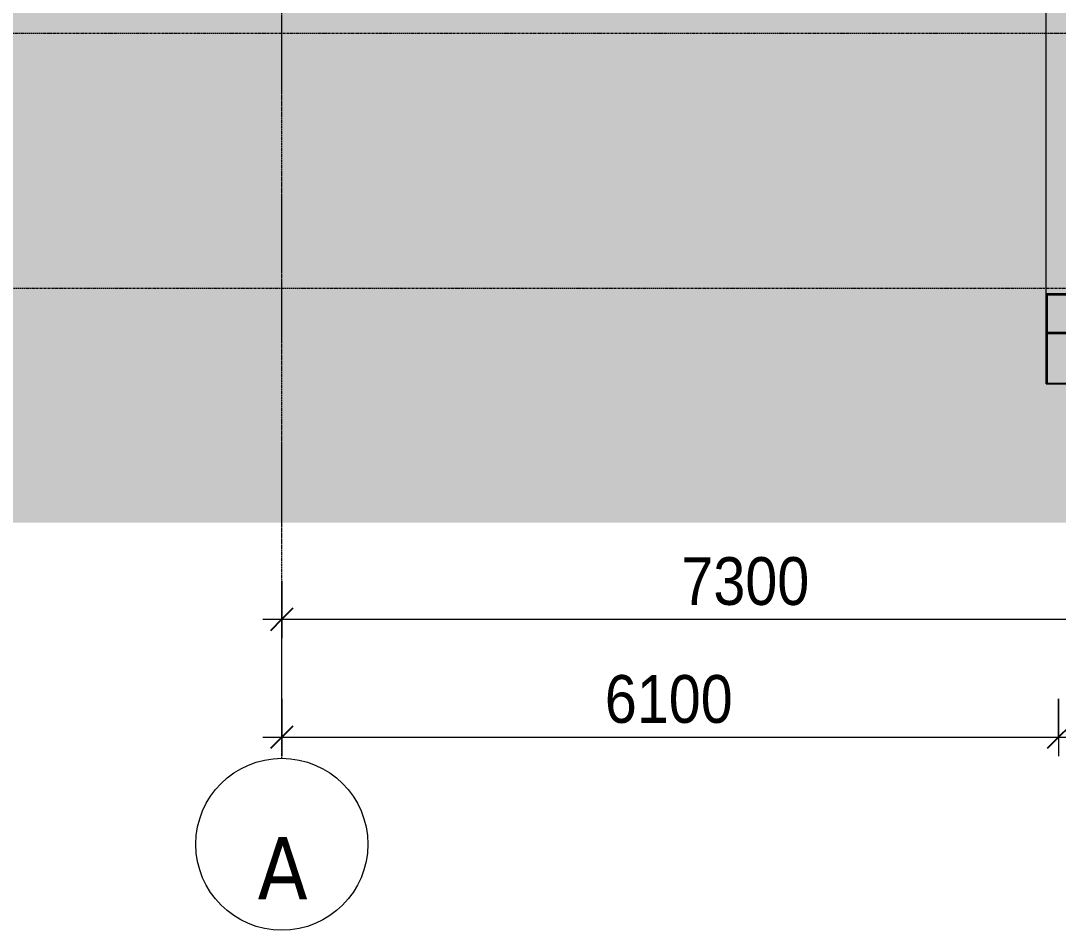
# Model space of a CAD drawing. Header units: millimetres. Extents: x 3451 to 201731, y -8641 to 35300.
# Drawn here: x 15187 to 23332, y -7041 to 100 of the extents above; entities that cross this region are included whole.
import ezdxf

# ---------------------------------------------------------------- set-up
doc = ezdxf.new("R2010")
doc.units = ezdxf.units.MM
doc.linetypes.add('Centre', pattern=[31.75, 6.35, -4.7625, 15.875, -4.7625])
doc.linetypes.add('Grid Line', pattern=[22.225, 12.7, -3.175, 3.175, -3.175])
for name, color, linetype, lineweight in [('0-1', 7, 'Continuous', 5), ('A-ANNO-DIMS', 211, 'Continuous', 9), ('A-ANNO-DIMS-150', 211, 'Continuous', 9), ('A-DETL-GENF-3', 9, 'Continuous', 9), ('A-DETL-MEDM', 33, 'Continuous', 25), ('A-DETL-THIN', 151, 'Continuous', 9), ('A-FLOR-1', 10, 'Continuous', 35), ('A-FLOR-LEVL-2', 51, 'Centre', 9), ('A-FLOR-PATT-1', 7, 'Continuous', 9), ('A-WALL-PATT-1', 7, 'Continuous', 9), ('L-SITE-WALL-1', 250, 'Continuous', 25), ('S-BEAM-1', 12, 'Continuous', 5), ('S-BEAM-2', 10, 'Continuous', 35), ('S-GRID-1', 1, 'Grid Line', 9), ('S-GRID-IDEN', 1, 'Continuous', 9)]:
    doc.layers.add(name, color=color, linetype=linetype, lineweight=lineweight)
doc.styles.add('Tahoma_B_1', font='tahomabd.ttf', dxfattribs={"height": 487.5})
doc.styles.add('UTM Avo', font='', dxfattribs={"width": 0.9, "height": 375})
doc.styles.get('UTM Avo').set_extended_font_data('UTM Avo')
doc.dimstyles.new('1_Dim_chi_tiet_2_5', dxfattribs={"dimscale": 304.8, "dimtxt": 374.737856, "dimasz": 0.590551, "dimexe": 0.492126, "dimexo": 0.0625, "dimgap": 0.049213, "dimtad": 1, "dimdec": 0, "dimrnd": 5, "dimzin": 0, "dimdsep": 46, "dimtxsty": 'UTM Avo', "dimblk1": 'OBLIQUE', "dimblk2": 'OBLIQUE', "dimsah": 1, "dimcen": 0.09, "dimdle": 0.492126, "dimazin": 0, "dimtfac": 1, "dimtdec": 4, "dimtix": 1, "dimtmove": 0, "dimatfit": 3, "dimfxl": 0.984252, "dimfxlon": 1, "dimtvp": 1, "dimtolj": 1, "dimtzin": 0, "dimarcsym": 2})

# ---------------------------------------------------------------- blocks, each defined once
blk = doc.blocks.new('NCV_TKTC_KET CAU_rvt-1-TKCS_MẶT CẮT C')
at = {"layer": 'A-FLOR-PATT-1'}
blk.add_hatch(color=256, dxfattribs=at).paths.add_polyline_path([(23236.9, -2350), (44538.6, -2350), (44536.9, -2050), (23236.9, -2050)])
at = {"layer": 'A-WALL-PATT-1'}
blk.add_hatch(color=256, dxfattribs=at).paths.add_polyline_path([(23536.9, -2050), (23536.9, 550), (23236.9, 550), (23236.9, -2050)])
at = {"layer": 'S-BEAM-1'}
blk.add_hatch(color=256, dxfattribs=at).paths.add_polyline_path([(23239, -2750), (23636.9, -2750), (23636.9, -2050), (23239, -2050), (23239, -2641.4)])
at = {"layer": 'A-FLOR-1'}
for p, q in [((44536.9, -2050), (23236.9, -2050)), ((23236.9, -2350), (26136.9, -2350))]:
    blk.add_line(p, q, dxfattribs=at)
at = {"layer": 'L-SITE-WALL-1'}
blk.add_line((23236.9, -2050), (23536.9, -2050), dxfattribs=at)
at = {"layer": 'S-BEAM-2'}
for p, q in [((23636.9, -2050), (23239, -2050)), ((23239, -2050), (23239, -2750))]:
    blk.add_line(p, q, dxfattribs=at)
blk = doc.blocks.new('Grid - M_Grid Head - Circle-353313-TKCS_MẶT CẮT C')
at = {"layer": 'S-GRID-IDEN'}
blk.add_circle((17236.9, -6366), 675, dxfattribs=at)
blk = doc.blocks.new('DIMBLOCK31-TKCS_MẶT CẮT C')
at = {"layer": 'A-ANNO-DIMS-150'}
for p, q in [((17236.9, -4298.9), (17236.9, -4748.9)), ((17236.9, -4598.9), (17236.9, -4298.9)), ((24536.9, -4298.9), (24536.9, -4748.9)), ((24536.9, -4598.9), (24536.9, -4298.9)), ((17086.9, -4598.9), (24536.9, -4598.9))]:
    blk.add_line(p, q, dxfattribs=at)
at = {"layer": 'A-ANNO-DIMS-150', "lineweight": 25}
for p, q in [((17236.9, -4598.9), (17326.9, -4508.9)), ((24536.9, -4598.9), (24626.9, -4508.9)), ((17236.9, -4598.9), (17146.9, -4688.9)), ((24536.9, -4598.9), (24446.9, -4688.9))]:
    blk.add_line(p, q, dxfattribs=at)
at = {"layer": 'A-ANNO-DIMS-150', "color": 0, "insert": (20373.4, -4111.8), "char_height": 375, "width": 1232.471, "attachment_point": 1, "line_spacing_factor": 1.110334, "style": 'UTM Avo'}
blk.add_mtext('7300', dxfattribs=at)
blk = doc.blocks.new('_Oblique')
at = {"color": 0, "linetype": 'ByBlock', "lineweight": -2}
blk.add_line((-0.5, -0.5), (0.5, 0.5), dxfattribs=at)
blk = doc.blocks.new('DIMBLOCK48-TKCS_MẶT CẮT C')
at = {"layer": 'A-ANNO-DIMS-150'}
for p, q in [((17236.9, -5224.8), (17236.9, -5674.8)), ((17236.9, -5524.8), (17236.9, -5224.8)), ((23335.3, -5224.8), (23335.3, -5674.8)), ((23335.3, -5524.8), (23335.3, -5224.8)), ((17086.9, -5524.8), (23335.3, -5524.8))]:
    blk.add_line(p, q, dxfattribs=at)
at = {"layer": 'A-ANNO-DIMS-150', "lineweight": 25}
for p, q in [((17236.9, -5524.8), (17326.9, -5434.8)), ((23335.3, -5524.8), (23425.3, -5434.8)), ((17236.9, -5524.8), (17146.9, -5614.8)), ((23335.3, -5524.8), (23245.3, -5614.8))]:
    blk.add_line(p, q, dxfattribs=at)
at = {"layer": 'A-ANNO-DIMS-150', "color": 0, "insert": (19772.6, -5037.6), "char_height": 375, "width": 1232.471, "attachment_point": 1, "line_spacing_factor": 1.110334, "style": 'UTM Avo'}
blk.add_mtext('6100', dxfattribs=at)
blk = doc.blocks.new('DIMBLOCK49-TKCS_MẶT CẮT C')
at = {"layer": 'A-ANNO-DIMS-150'}
for p, q in [((23335.3, -5224.8), (23335.3, -5674.8)), ((23335.3, -5524.8), (23335.3, -5224.8)), ((24536.9, -5224.8), (24536.9, -5674.8)), ((24536.9, -5524.8), (24536.9, -5224.8)), ((23335.3, -5524.8), (24536.9, -5524.8))]:
    blk.add_line(p, q, dxfattribs=at)
at = {"layer": 'A-ANNO-DIMS-150', "lineweight": 25}
for p, q in [((23335.3, -5524.8), (23425.3, -5434.8)), ((24536.9, -5524.8), (24626.9, -5434.8)), ((23335.3, -5524.8), (23245.3, -5614.8)), ((24536.9, -5524.8), (24446.9, -5614.8))]:
    blk.add_line(p, q, dxfattribs=at)
at = {"layer": 'A-ANNO-DIMS-150', "color": 0, "insert": (23422.6, -5037.6), "char_height": 375, "width": 1232.471, "attachment_point": 1, "line_spacing_factor": 1.110334, "style": 'UTM Avo'}
blk.add_mtext('1200', dxfattribs=at)

msp = doc.modelspace()

# ---------------------------------------------------------------- hatches: boundary and pattern name
at = {"layer": 'A-DETL-GENF-3'}
h = msp.add_hatch(dxfattribs=at)
h.set_pattern_fill('FP_30', color=256, style=0, pattern_type=2)
h.set_pattern_definition([(0, (49422.4, 14125), (725.805, 725.805), [725.805, -725.805]), (0, (49422.4, 14397.2), (725.805, 725.805), [725.805, -725.805]), (0, (49422.4, 14669.35), (725.805, 725.805), [725.805, -725.805]), (90, (49513.15, 14760.1), (-725.805, 725.805), [725.805, -725.805]), (90, (49785.3, 14760.1), (-725.805, 725.805), [725.805, -725.805]), (90, (50057.5, 14760.1), (-725.805, 725.805), [725.805, -725.805])])
h.paths.add_polyline_path([(36870.3, -3840.5), (89603.2, -3840.5), (89603.2, -250), (86418.2, -250), (86418.2, -200), (83418.2, -200), (77436.3, 50), (72436.3, 50), (72436.3, 100), (70315, 100), (70315, 300), (58586.3, 300), (58586.3, 500), (47586.3, 500), (44536.9, 600), (44536.9, -2050), (45309.9, -2050), (45309.9, -3550), (45336.9, -3551.5), (45336.9, -3600), (43216.9, -3600), (43216.9, -3550), (43253.9, -3550), (43253.9, -2350), (41686.1, -2350), (41686.1, -3550), (41758.6, -3550), (41758.6, -3600), (38034.6, -3600), (38034.6, -3550), (38086.1, -3550), (38086.1, -2350), (34885.8, -2350), (34885.8, -3550), (34935.8, -3550), (34935.8, -3600), (30836.9, -3600), (30836.9, -3550), (30885.8, -3550), (30885.8, -2350), (28636.9, -2350), (28636.9, -2750), (28436.9, -2750), (28436.9, -2350), (26136.9, -2350), (26136.9, -3550), (26186.9, -3550), (26186.9, -3600), (23596.9, -3600), (23596.9, -3550), (23636.9, -3550), (23636.9, -2750), (23236.9, -2750), (23236.9, 650), (21236.9, 650), (21236.9, 599.7), (10888.2, 199.7), (10888.2, 150), (9888.2, 150), (9888.2, 100), (7288.4, 100), (7288.4, -3840.5), (35584.1, -3840.5)])

# ---------------------------------------------------------------- linework, layer by layer
at = {"layer": 'A-DETL-MEDM'}
msp.add_line((23636.9, -2750), (23236.9, -2750), dxfattribs=at)
at = {"layer": 'A-DETL-THIN'}
msp.add_line((23236.9, -2750), (23236.9, 650), dxfattribs=at)
at = {"layer": 'A-FLOR-LEVL-2'}
for p, q in [((91537.9, 0), (3450.8, 0)), ((3450.8, -2000), (91537.9, -2000))]:
    msp.add_line(p, q, dxfattribs=at)
at = {"layer": 'S-GRID-1'}
for p, q in [((17236.9, -1941), (17236.9, 30542.5)), ((17236.9, -5691), (17236.9, -1941))]:
    msp.add_line(p, q, dxfattribs=at)

# ---------------------------------------------------------------- block references
at = {"layer": '0-1'}
msp.add_blockref('NCV_TKTC_KET CAU_rvt-1-TKCS_MẶT CẮT C', (0, 0), dxfattribs=at)
at = {"layer": 'S-GRID-IDEN'}
msp.add_blockref('Grid - M_Grid Head - Circle-353313-TKCS_MẶT CẮT C', (0, 0), dxfattribs=at)

# ---------------------------------------------------------------- dimensions: what is measured, and where the dimension line sits
at = {"layer": 'A-ANNO-DIMS'}
for base, p1, p2, override, picture, middle in [((24536.9, -4598.9), (17236.9, -4298.9), (24536.9, -4298.9), {"dimpost": '<>', "dimfxl": 7300}, 'DIMBLOCK31-TKCS_MẶT CẮT C', (20886.9, -4389.9)), ((23335.3, -5524.8), (17236.9, -5224.8), (23335.3, -5224.8), {"dimpost": '<>', "dimfxl": 6098.374347}, 'DIMBLOCK48-TKCS_MẶT CẮT C', (20286.1, -5315.7)), ((24536.9, -5524.8), (23335.3, -5224.8), (24536.9, -5224.8), {"dimpost": '<>', "dimfxl": 1201.625653}, 'DIMBLOCK49-TKCS_MẶT CẮT C', (23936.1, -5315.7))]:
    dim = msp.add_linear_dim(base=base, p1=p1, p2=p2, dimstyle='1_Dim_chi_tiet_2_5', override=override, dxfattribs=at)
    dim.commit()
    dim.dimension.update_dxf_attribs({"geometry": picture, "text_midpoint": middle})

# ---------------------------------------------------------------- next in the draw order: texts
at = {"layer": 'S-GRID-IDEN', "insert": (17243.2, -6553.3), "char_height": 487.5, "width": 466.5, "attachment_point": 5, "line_spacing_factor": 0.996129, "style": 'Tahoma_B_1', "bg_fill": 3, "box_fill_scale": 1.25, "bg_fill_color": 256, "bg_fill_true_color": 13158600, "bg_fill_transparency": 0}
msp.add_mtext('\\pt1904.99887,3809.99775,5715.0015,7620.00037,9524.99925,11429.99813,13335.00187,15240.00075,17144.99962,19049.9985,20955.00225,22860.00112,24765,26669.99887,28574.99775,30480.0015,32385.00037,34289.99925,36194.99812,38100.00187,40005.00075,41909.99962,43814.9985,45720.00225,47625.00112,49530,51434.99887,53339.99775,55245.0015,57150.00037,59054.99925,60959.99812;A', dxfattribs=at)

doc.saveas('drawing.dxf')
